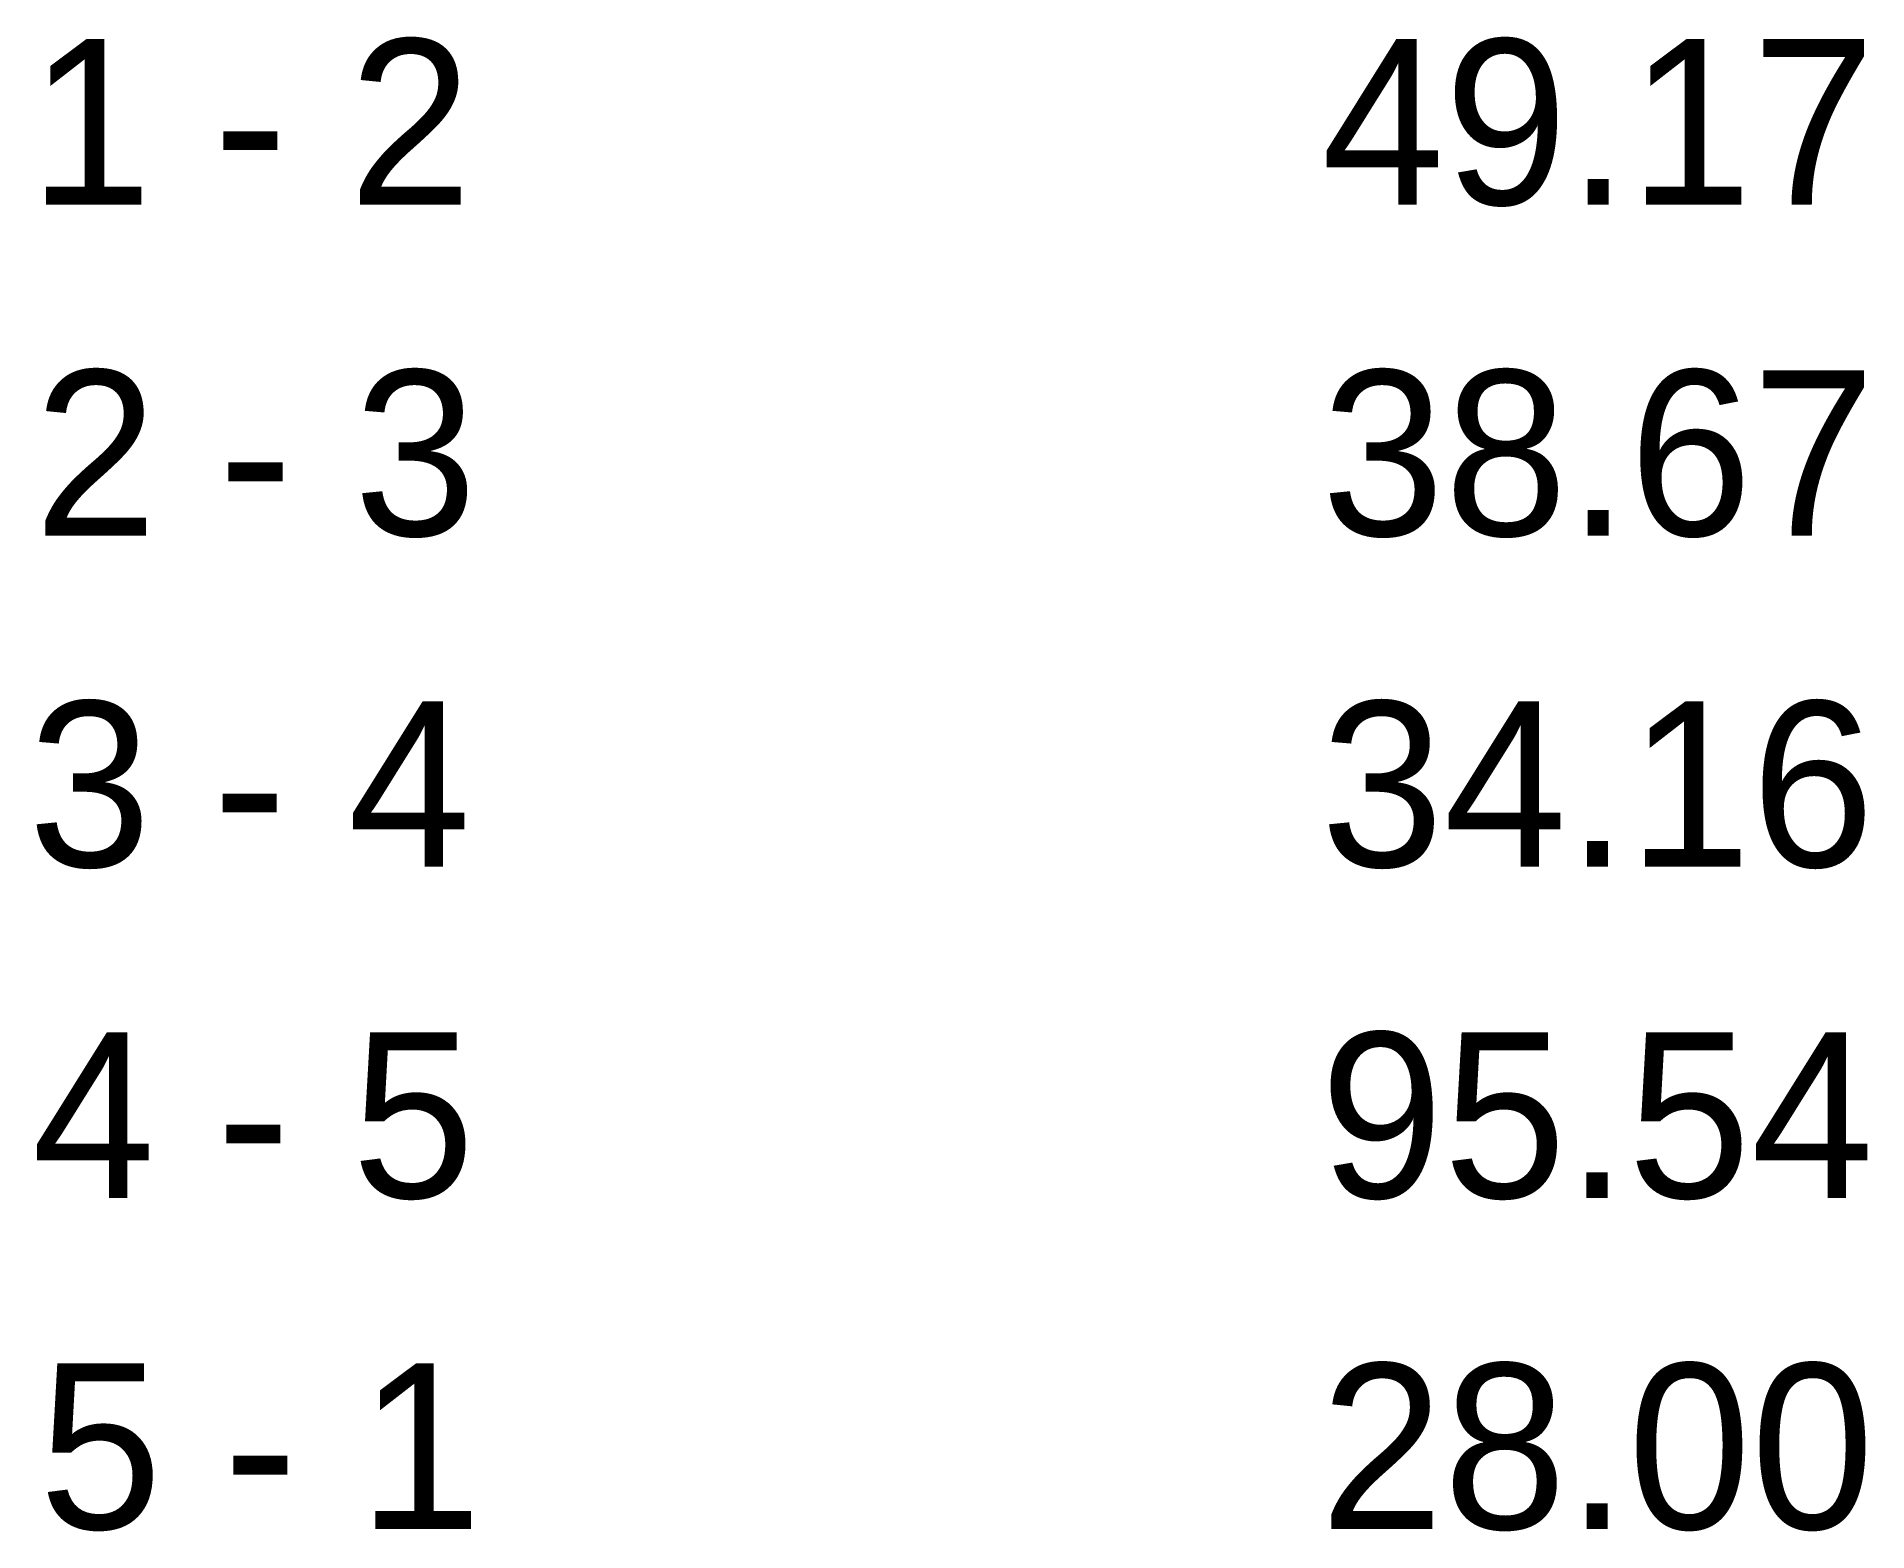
# Model space of a CAD drawing. Extents: x 532160 to 535666, y 1848110 to 1848693.
# Drawn here: x 532159.8 to 532226.1, y 1848165.1 to 1848219.2 of the extents above.
import ezdxf

# ---------------------------------------------------------------- set-up
doc = ezdxf.new("R2010")
doc.units = 0
doc.layers.add('Level 52', color=7, linetype='Continuous')

msp = doc.modelspace()

# ---------------------------------------------------------------- texts
at = {"layer": 'Level 52'}
for s, p in [('1 - 2', (532159.487, 1848213.136)), ('49.17', (532206.352, 1848213.136)), ('2 - 3', (532159.671, 1848201.136)), ('38.67', (532206.352, 1848201.136)), ('3 - 4', (532159.456, 1848189.136)), ('34.16', (532206.323, 1848189.136)), ('4 - 5', (532159.595, 1848177.136)), ('95.54', (532206.306, 1848177.136)), ('5 - 1', (532159.846, 1848165.136)), ('28.00', (532206.311, 1848165.136))]:
    msp.add_text(s, height=6, dxfattribs=at).set_placement(p)

doc.saveas('drawing.dxf')
